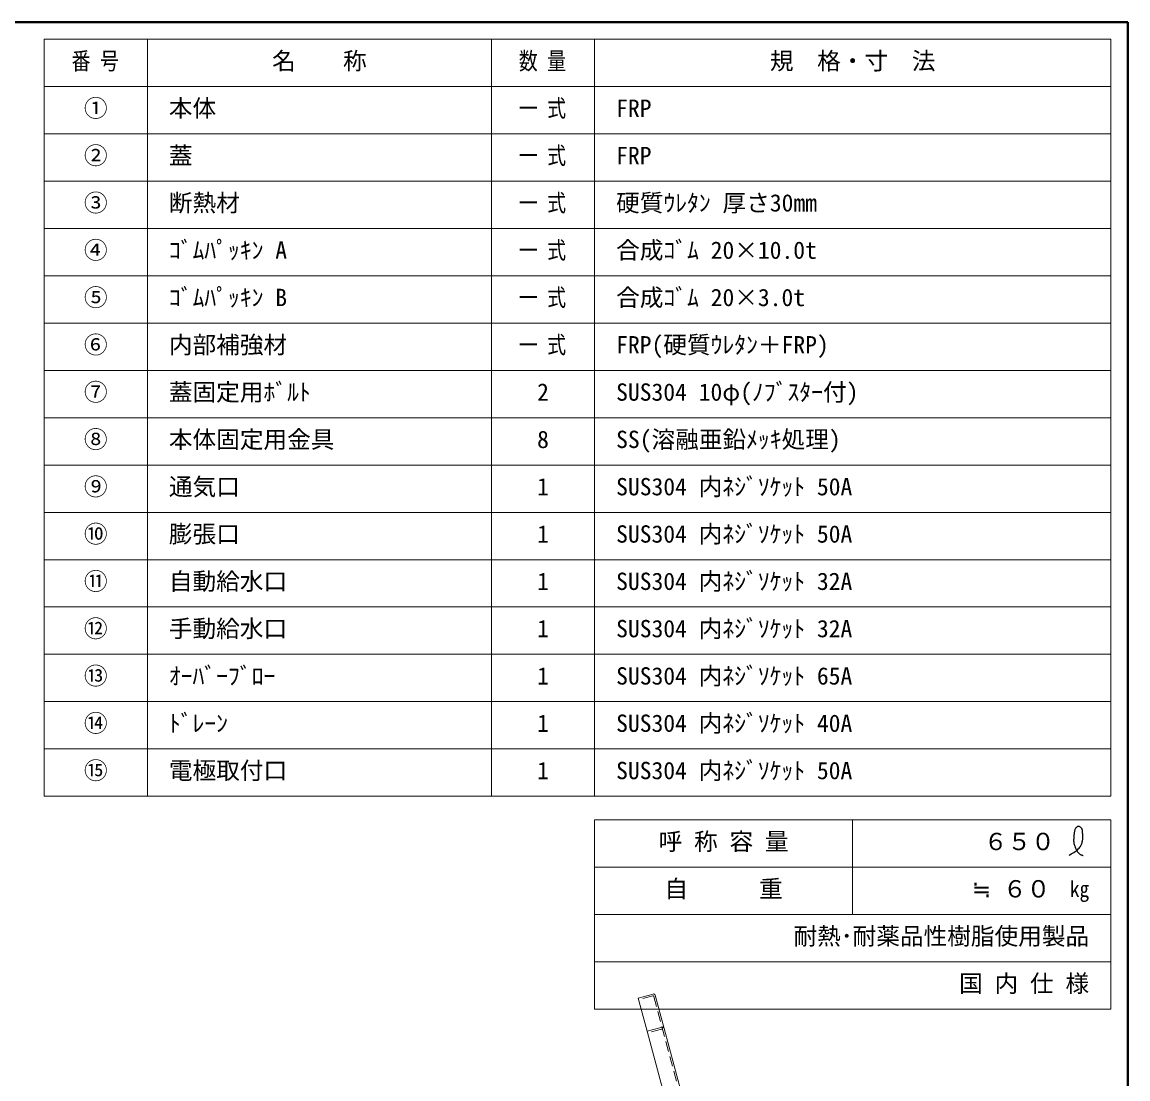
# Model space of a CAD drawing. Units: millimetres, scale not verified. Extents: x -3184 to 2891, y -2037 to 2178.
# Drawn here: x 962 to 2891, y 335 to 2178 of the extents above; entities that cross this region are included whole.
import ezdxf
from ezdxf.enums import TextEntityAlignment as Align

# ---------------------------------------------------------------- set-up
doc = ezdxf.new("R2010")
doc.units = ezdxf.units.MM
doc.header["$LTSCALE"] = 15
doc.linetypes.add('DASHED1', pattern=[1.8, 1.2, -0.6])
doc.layers.add('0-0', color=7, linetype='Continuous', lineweight=18)
doc.styles.add('ＭＳ ゴシック', font='')
doc.styles.get('ＭＳ ゴシック').set_extended_font_data('MS Gothic')

msp = doc.modelspace()

# ---------------------------------------------------------------- linework, layer by layer
at = {"layer": '0-0', "color": 1, "lineweight": 40}
for p, q in [((2890.8, 2177.87), (-3184.2, 2177.87)), ((2890.8, -2037.13), (2890.8, 2177.87))]:
    msp.add_line(p, q, dxfattribs=at)
at = {"layer": '0-0', "color": 3}
for p, q in [((2860.8, 2147.87), (1000.8, 2147.87)), ((1000.8, 827.87), (1000.8, 2147.87)), ((1180.8, 827.87), (1180.8, 2147.87)), ((1780.8, 827.87), (1780.8, 2147.87)), ((1960.8, 827.87), (1960.8, 2147.87)), ((2860.8, 827.87), (2860.8, 2147.87)), ((2860.8, 2065.37), (1000.8, 2065.37)), ((2860.8, 1982.87), (1000.8, 1982.87)), ((2860.8, 1900.37), (1000.8, 1900.37)), ((2860.8, 1817.87), (1000.8, 1817.87)), ((2860.8, 1735.37), (1000.8, 1735.37)), ((2860.8, 1652.87), (1000.8, 1652.87)), ((2860.8, 1570.37), (1000.8, 1570.37)), ((2860.8, 1487.87), (1000.8, 1487.87)), ((2860.8, 1405.37), (1000.8, 1405.37)), ((2860.8, 1322.87), (1000.8, 1322.87)), ((2860.8, 1240.37), (1000.8, 1240.37)), ((2860.8, 1157.87), (1000.8, 1157.87)), ((2860.8, 1075.37), (1000.8, 1075.37)), ((2860.8, 992.87), (1000.8, 992.87)), ((2860.8, 910.37), (1000.8, 910.37)), ((2860.8, 827.87), (1000.8, 827.87)), ((2860.8, 786.62), (1960.8, 786.62)), ((1960.8, 456.62), (1960.8, 786.62)), ((2410.8, 621.62), (2410.8, 786.62)), ((2860.8, 456.62), (2860.8, 786.62)), ((2860.8, 704.12), (1960.8, 704.12)), ((2860.8, 621.62), (1960.8, 621.62)), ((2860.8, 539.12), (1960.8, 539.12)), ((2860.8, 456.62), (1960.8, 456.62))]:
    msp.add_line(p, q, dxfattribs=at)
at = {"layer": '0-0', "color": 4, "lineweight": 9}
for p, q in [((2062.81, 482.9), (2036.73, 475.91)), ((2052.26, 417.96), (2036.73, 475.91)), ((2082.01, 422.82), (2066.48, 480.78))]:
    msp.add_line(p, q, dxfattribs=at)
at = {"layer": '0-0', "color": 4, "linetype": 'DASHED1', "lineweight": 9}
for p, q in [((2062.13, 479.61), (2037.5, 473.01)), ((2063.97, 478.55), (2230, -141.09)), ((2077.66, 421.66), (2053.03, 415.06))]:
    msp.add_line(p, q, dxfattribs=at)
at = {"layer": '0-0'}
msp.add_line((2082.01, 422.82), (2219.18, -89.12), dxfattribs=at)
at = {"layer": '0-0', "color": 5, "lineweight": 25}
for points in [[(2788.49, 725.06), (2789.8, 725.82), (2792.04, 727.12), (2794.27, 728.46), (2796.46, 729.86), (2798.6, 731.32), (2800.69, 732.88), (2801.87, 733.83), (2802.73, 734.58), (2804.18, 735.92), (2805.55, 737.33), (2806.83, 738.82), (2807.99, 740.39), (2809.02, 742.04), (2809.54, 743.04), (2809.92, 743.86), (2810.49, 745.3), (2810.97, 746.78), (2811.35, 748.29), (2811.65, 749.82), (2811.86, 751.36), (2811.95, 752.25), (2812.02, 753.18), (2812.09, 754.77), (2812.11, 756.36), (2812.08, 757.96), (2812.04, 759.56), (2811.98, 761.18), (2811.95, 762.12), (2811.93, 763.11), (2811.86, 764.82), (2811.73, 766.52), (2811.46, 768.19), (2811, 769.81), (2810.3, 771.35), (2809.76, 772.2), (2809.42, 772.66), (2808.74, 773.41), (2808, 774.07), (2807.19, 774.61)], [(2807.19, 774.61), (2806.34, 775.02), (2805.46, 775.24), (2804.94, 775.27), (2804.51, 775.25), (2803.78, 775.09), (2803.06, 774.8), (2802.37, 774.42), (2801.72, 773.95), (2801.1, 773.41), (2800.77, 773.08), (2800.31, 772.56), (2799.62, 771.61), (2799.05, 770.61), (2798.57, 769.56), (2798.18, 768.48), (2797.86, 767.37), (2797.7, 766.72), (2797.53, 765.91), (2797.28, 764.5), (2797.08, 763.08), (2796.92, 761.65), (2796.79, 760.22), (2796.67, 758.79), (2796.61, 757.95), (2796.52, 756.96), (2796.38, 755.24), (2796.26, 753.53), (2796.19, 751.82), (2796.19, 750.11), (2796.28, 748.41), (2796.39, 747.43), (2796.51, 746.58), (2796.8, 745.12), (2797.18, 743.68), (2797.62, 742.25), (2798.12, 740.84), (2798.68, 739.45), (2799.02, 738.66), (2799.27, 738.09)], [(2799.27, 738.09), (2799.73, 737.11), (2800.21, 736.14), (2800.7, 735.18), (2801.22, 734.23), (2801.76, 733.29), (2802.09, 732.74), (2802.48, 732.1), (2803.18, 731.02), (2803.93, 729.97), (2804.74, 728.98), (2805.61, 728.06), (2806.55, 727.24), (2807.13, 726.82), (2807.63, 726.5), (2808.53, 726.02), (2809.47, 725.6), (2810.45, 725.23), (2811.45, 724.89), (2812.46, 724.58), (2813.05, 724.41)]]:
    msp.add_lwpolyline(points, dxfattribs=at)
at = {"layer": '0-0'}
msp.add_lwpolyline([(2078.34, 424.95), (2052.26, 417.96), (2190.98, -99.78)], dxfattribs=at)
at = {"layer": '0-0', "color": 4, "lineweight": 9}
msp.add_arc((2063.58, 480), 3, 15, 105, dxfattribs=at)
at = {"layer": '0-0', "color": 4, "linetype": 'DASHED1', "lineweight": 9}
for centre in [(2062.52, 478.17), (2078.05, 420.21)]:
    msp.add_arc(centre, 1.5, 15, 105, dxfattribs=at)
at = {"layer": '0-0'}
msp.add_arc((2079.11, 422.05), 3, 15, 105, dxfattribs=at)

# ---------------------------------------------------------------- texts
at = {"layer": '0-0', "style": 'ＭＳ ゴシック'}
for s, height, width, p in [('番 号', 30.24, 0.8, (1048.61, 2085.99)), ('数 量', 30.24, 0.8, (1828.61, 2085.99)), ('一 式', 30.24, 0.8, (1828.61, 2003.49)), ('一 式', 30.24, 0.8, (1828.61, 1920.99)), ('一 式', 30.24, 0.8, (1828.61, 1838.49)), ('一 式', 30.24, 0.8, (1828.61, 1755.99)), ('一 式', 30.24, 0.8, (1828.61, 1673.49)), ('一 式', 30.24, 0.8, (1828.61, 1590.99)), ('㎏', 27.49, 0.9, (2789.55, 644.12))]:
    msp.add_text(s, height=height, dxfattribs=dict(at, width=width)).set_placement(p, align=Align.BOTTOM_LEFT)
for s, p in [('名\u3000\u3000称', (1398.3, 2085.99)), ('規\u3000格・寸\u3000法', (2266.42, 2085.99)), ('①', (1070.17, 2003.49)), ('本体', (1218.3, 2003.49)), ('FRP', (1998.3, 2003.49)), ('②', (1070.17, 1920.99)), ('蓋', (1218.3, 1920.99)), ('FRP', (1998.3, 1920.99)), ('③', (1070.17, 1838.49)), ('断熱材', (1218.3, 1838.49)), ('硬質ｳﾚﾀﾝ 厚さ30mm', (1998.3, 1838.49)), ('④', (1070.17, 1755.99)), ('ｺﾞﾑﾊﾟｯｷﾝ A', (1218.3, 1755.99)), ('合成ｺﾞﾑ 20×10.0t', (1998.3, 1755.99)), ('⑤', (1070.17, 1673.49)), ('ｺﾞﾑﾊﾟｯｷﾝ B', (1218.3, 1673.49)), ('合成ｺﾞﾑ 20×3.0t', (1998.3, 1673.49)), ('⑥', (1070.17, 1590.99)), ('内部補強材', (1218.3, 1590.99)), ('FRP(硬質ｳﾚﾀﾝ＋FRP)', (1998.3, 1590.99)), ('⑦', (1070.17, 1508.49)), ('蓋固定用ﾎﾞﾙﾄ', (1218.3, 1508.49)), ('2', (1860.49, 1508.49)), ('SUS304 10φ(ﾉﾌﾞｽﾀｰ付)', (1998.3, 1508.49)), ('⑧', (1070.17, 1425.99)), ('本体固定用金具', (1218.3, 1425.99)), ('SS(溶融亜鉛ﾒｯｷ処理)', (1998.3, 1425.99)), ('8', (1860.49, 1425.99)), ('⑨', (1070.17, 1343.49)), ('通気口', (1218.3, 1343.49)), ('1', (1860.49, 1343.49)), ('SUS304 内ﾈｼﾞｿｹｯﾄ 50A', (1998.3, 1343.49)), ('⑩', (1070.17, 1260.99)), ('膨張口', (1218.3, 1260.99)), ('1', (1860.49, 1260.99)), ('SUS304 内ﾈｼﾞｿｹｯﾄ 50A', (1998.3, 1260.99)), ('⑪', (1070.17, 1178.49)), ('自動給水口', (1218.3, 1178.49)), ('1', (1860.49, 1178.49)), ('SUS304 内ﾈｼﾞｿｹｯﾄ 32A', (1998.3, 1178.49)), ('⑫', (1070.17, 1095.99)), ('手動給水口', (1218.3, 1095.99)), ('SUS304 内ﾈｼﾞｿｹｯﾄ 32A', (1998.3, 1095.99)), ('1', (1860.49, 1095.99)), ('⑬', (1070.17, 1013.49)), ('ｵｰﾊﾞｰﾌﾞﾛｰ', (1218.3, 1013.49)), ('1', (1860.49, 1013.49)), ('SUS304 内ﾈｼﾞｿｹｯﾄ 65A', (1998.3, 1013.49)), ('⑭', (1070.17, 930.99)), ('ﾄﾞﾚｰﾝ', (1218.3, 930.99)), ('1', (1860.49, 930.99)), ('SUS304 内ﾈｼﾞｿｹｯﾄ 40A', (1998.3, 930.99)), ('⑮', (1070.17, 848.49)), ('電極取付口', (1218.3, 848.49)), ('SUS304 内ﾈｼﾞｿｹｯﾄ 50A', (1998.3, 848.49)), ('1', (1860.49, 848.49)), ('呼 称 容 量', (2072.36, 724.74)), ('６５０', (2639.55, 724.74)), ('自\u3000\u3000\u3000重', (2082.67, 642.24)), ('≒ ６０', (2618.92, 642.24)), ('耐熱･耐薬品性樹脂使用製品', (2307.67, 559.74)), ('国 内 仕 様', (2596.42, 477.24))]:
    msp.add_text(s, height=30.24, dxfattribs=at).set_placement(p, align=Align.BOTTOM_LEFT)

doc.saveas('drawing.dxf')
